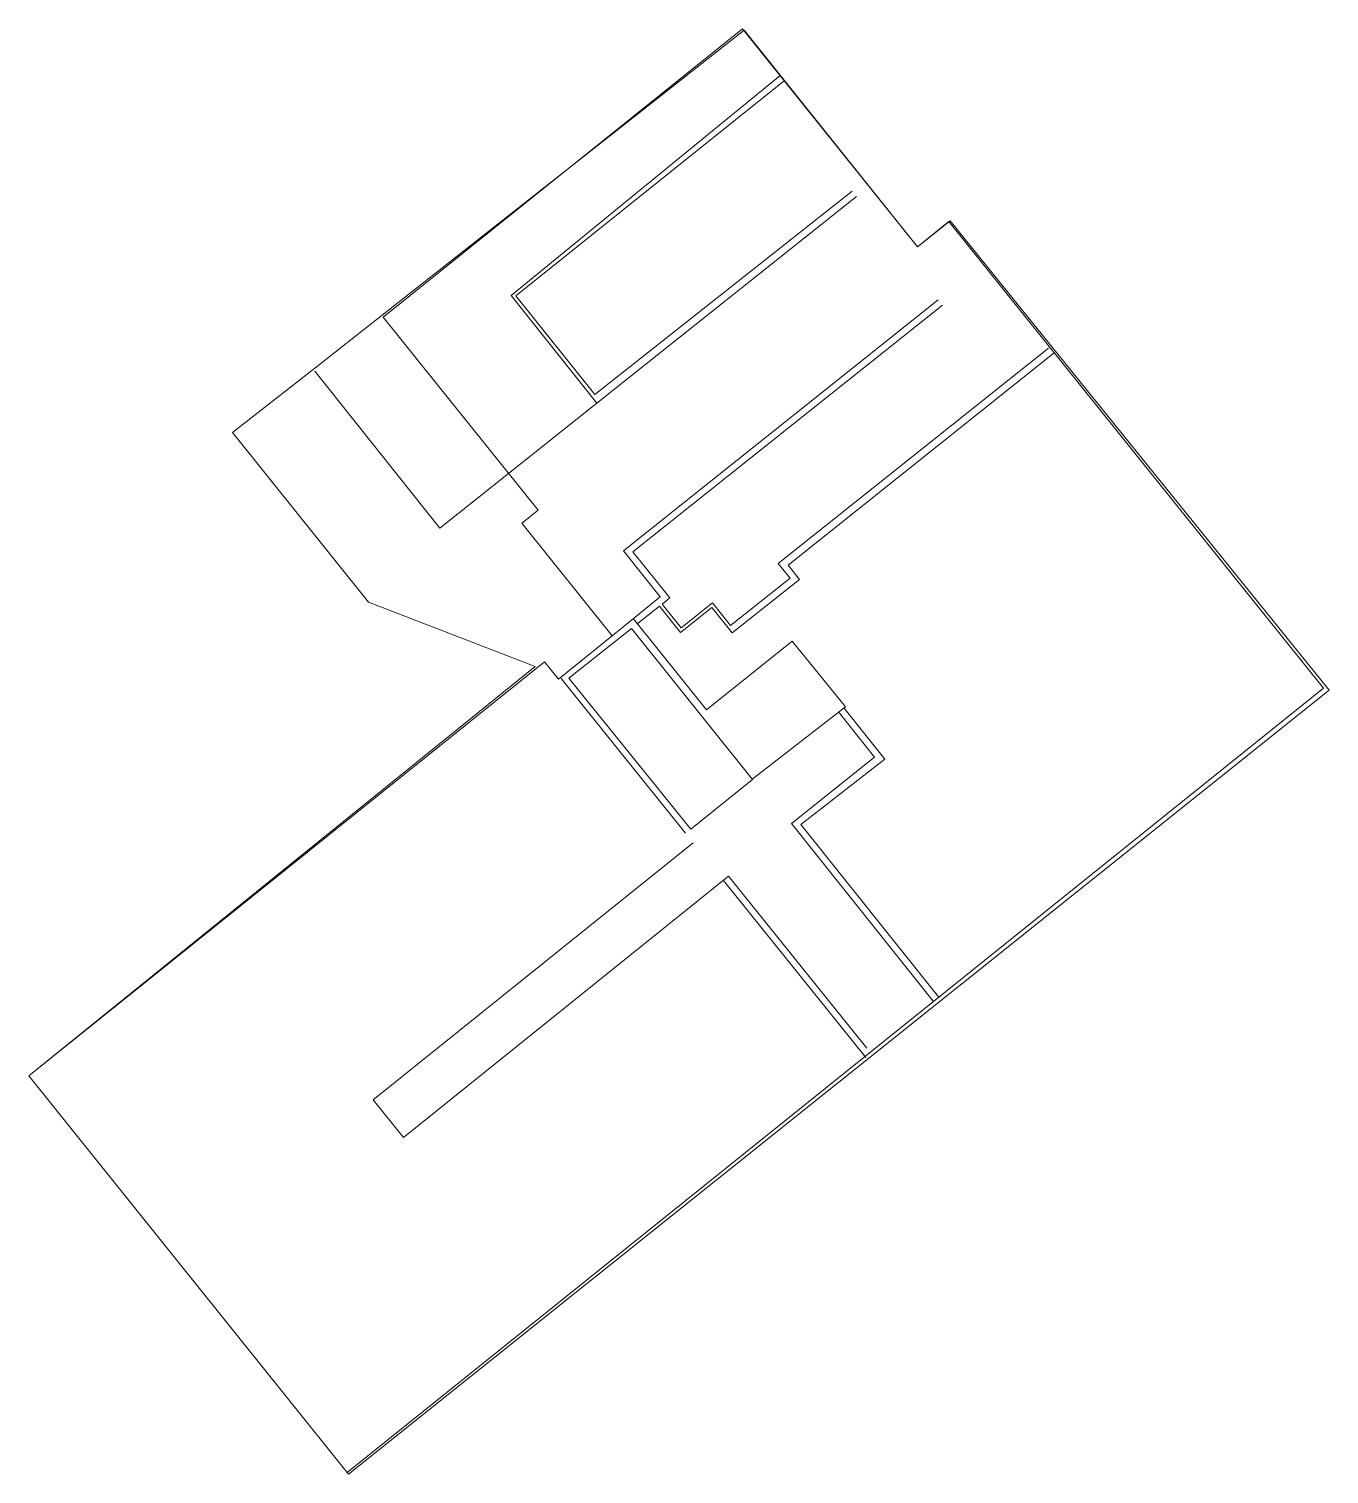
# Model space of a CAD drawing. Header units: metres. Extents: x 7511923.8 to 7511972.5, y 4692330.1 to 4692384.1.
import ezdxf

# ---------------------------------------------------------------- set-up
doc = ezdxf.new("R2010")
doc.units = ezdxf.units.M
for name, color, linetype, lineweight in [('ekzek-perdhese', 1, 'Continuous', 0), ('leja ndertimore', 3, 'Continuous', 0), ('ndarjet perdhesa', 14, 'Continuous', 0)]:
    doc.layers.add(name, color=color, linetype=linetype, lineweight=lineweight)

msp = doc.modelspace()

# ---------------------------------------------------------------- linework, layer by layer
at = {"layer": 'ekzek-perdhese', "flags": 128}
msp.add_lwpolyline([(7511931.453, 4692368.999), (7511936.544, 4692362.646), (7511942.768, 4692360.243), (7511923.85, 4692344.943), (7511935.798, 4692330.06), (7511972.452, 4692359.365), (7511958.284, 4692376.909), (7511957.066, 4692375.934), (7511950.587, 4692384.034), (7511934.535, 4692371.4)], close=True, dxfattribs=at)
at = {"layer": 'leja ndertimore', "flags": 128}
msp.add_lwpolyline([(7511972.246, 4692359.436), (7511935.751, 4692330.124), (7511923.848, 4692344.944), (7511943.12, 4692360.42), (7511943.642, 4692359.77), (7511945.656, 4692361.387), (7511942.269, 4692365.604), (7511942.88, 4692366.095), (7511937.095, 4692373.298), (7511950.518, 4692384.079), (7511957.064, 4692375.929), (7511958.24, 4692376.874)], close=True, dxfattribs=at)
at = {"layer": 'ndarjet perdhesa', "flags": 128}
for points in [[(7511951.926, 4692382.333), (7511941.872, 4692374.12)], [(7511952.082, 4692382.138), (7511942.048, 4692374.1), (7511945.003, 4692370.411), (7511954.624, 4692378.009)], [(7511954.781, 4692377.814), (7511945.073, 4692370.086), (7511941.872, 4692374.12)], [(7511957.838, 4692373.946), (7511946.079, 4692364.571), (7511947.452, 4692362.848), (7511945.656, 4692361.387)], [(7511951.863, 4692364.093), (7511952.302, 4692363.543), (7511950.081, 4692361.773), (7511949.403, 4692362.627), (7511948.23, 4692361.692), (7511947.518, 4692362.581), (7511947.804, 4692362.808), (7511946.43, 4692364.532), (7511957.994, 4692373.751)], [(7511951.863, 4692364.093), (7511961.964, 4692372.14)], [(7511952.653, 4692363.503), (7511952.227, 4692364.038), (7511962.178, 4692371.971)], [(7511939.211, 4692365.412), (7511934.533, 4692371.281)], [(7511939.211, 4692365.412), (7511945.073, 4692370.086)], [(7511952.653, 4692363.503), (7511950.143, 4692361.502), (7511949.382, 4692362.457), (7511948.209, 4692361.522), (7511947.425, 4692362.506), (7511946.578, 4692361.831)], [(7511954.368, 4692358.745), (7511952.381, 4692361.191), (7511949.184, 4692358.623), (7511946.448, 4692362.03)], [(7511948.395, 4692354.013), (7511943.751, 4692359.794)], [(7511954.368, 4692358.745), (7511950.873, 4692356.023)], [(7511957.65, 4692347.737), (7511952.509, 4692354.186), (7511952.354, 4692354.381), (7511955.464, 4692356.861), (7511954.117, 4692358.55)], [(7511952.705, 4692354.342), (7511955.846, 4692356.782), (7511954.308, 4692358.697)], [(7511952.705, 4692354.342), (7511957.846, 4692347.893)], [(7511936.716, 4692344.054), (7511948.677, 4692353.661)], [(7511937.847, 4692342.646), (7511950.003, 4692352.409), (7511955.167, 4692345.98)], [(7511955.129, 4692345.628), (7511949.808, 4692352.253)], [(7511936.716, 4692344.054), (7511937.847, 4692342.646)]]:
    msp.add_lwpolyline(points, dxfattribs=at)
msp.add_lwpolyline([(7511944.036, 4692359.805), (7511946.378, 4692361.671), (7511950.892, 4692356.018), (7511948.589, 4692354.169)], close=True, dxfattribs=at)

doc.saveas('drawing.dxf')
